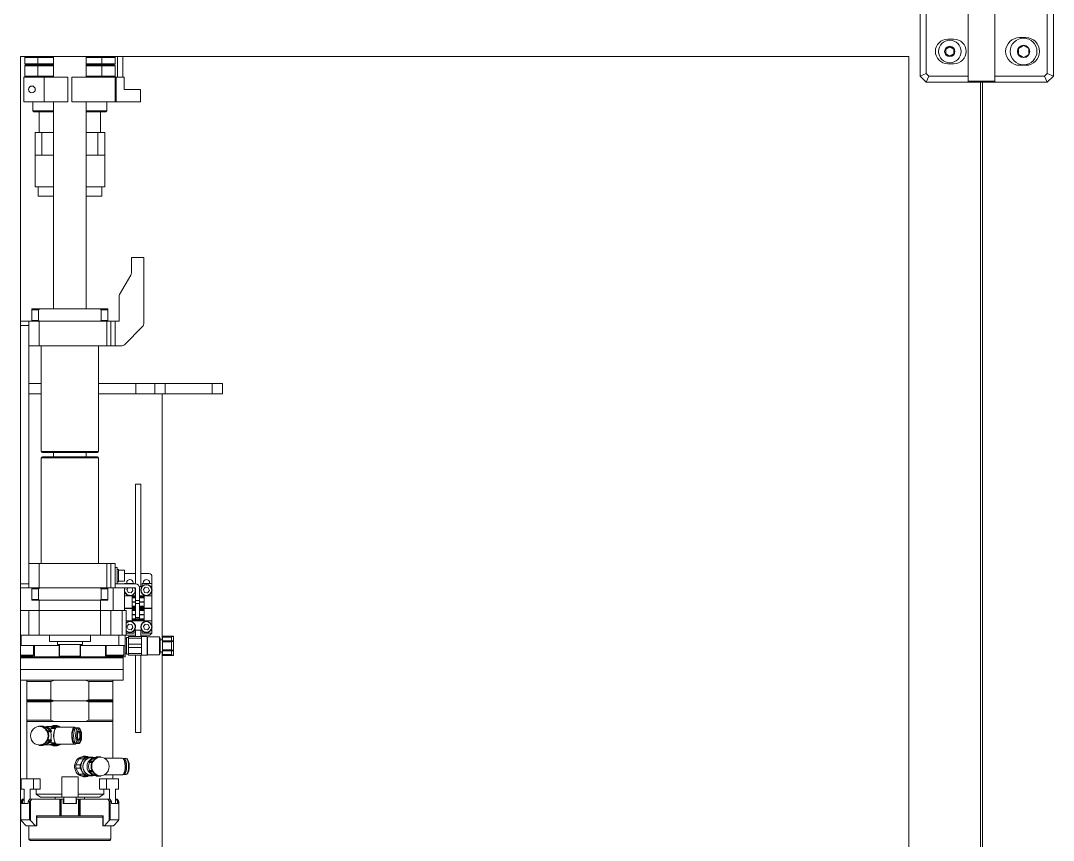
# Model space of a CAD drawing. Header units: millimetres. Extents: x 169 to 14583, y -399 to 10804.
# Drawn here: x 8132 to 8636, y 2178 to 2578 of the extents above; entities that cross this region are included whole.
import ezdxf

# ---------------------------------------------------------------- set-up
doc = ezdxf.new("R2010")
doc.units = ezdxf.units.MM
doc.header["$LTSCALE"] = 35

msp = doc.modelspace()

# ---------------------------------------------------------------- linework, layer by layer
at = {"color": 7, "linetype": 'Continuous', "lineweight": 18}
for p, q in [((8570.779, 2550.969), (8570.779, 2604.969)), ((8573.779, 2603.726), (8573.779, 2552.212)), ((8594.279, 2607.469), (8594.279, 2548.469)), ((8607.279, 2548.469), (8607.279, 2607.469)), ((8632.779, 2552.212), (8632.779, 2603.726)), ((8635.779, 2604.969), (8635.779, 2550.969)), ((8587.279, 2568.969), (8584.279, 2568.969)), ((8622.279, 2569.719), (8619.279, 2569.719)), ((8585.279, 2565.278), (8583.279, 2564.124)), ((8583.279, 2564.124), (8583.279, 2561.814)), ((8587.279, 2564.124), (8585.279, 2565.278)), ((8587.279, 2561.814), (8587.279, 2564.124)), ((8621.279, 2565.856), (8618.779, 2564.412)), ((8618.779, 2564.412), (8618.779, 2561.526)), ((8623.779, 2564.412), (8621.279, 2565.856)), ((8623.779, 2561.526), (8623.779, 2564.412)), ((8565.279, 2560.469), (8132.279, 2560.469)), ((8132.279, 2560.469), (8132.279, 1956.779)), ((8134.779, 2560.459), (8134.279, 2559.959)), ((8134.279, 2556.959), (8134.279, 2559.959)), ((8140.626, 2559.959), (8134.279, 2559.959)), ((8140.787, 2560.459), (8134.779, 2560.459)), ((8140.626, 2559.959), (8140.787, 2560.459)), ((8140.626, 2556.959), (8140.626, 2559.959)), ((8148.279, 2559.959), (8140.626, 2559.959)), ((8148.279, 2560.459), (8140.787, 2560.459)), ((8147.269, 2560.469), (8147.279, 2560.459)), ((8148.279, 2560.469), (8148.279, 2550.459)), ((8164.279, 2550.459), (8164.279, 2560.469)), ((8171.771, 2560.459), (8164.279, 2560.459)), ((8171.931, 2559.959), (8164.279, 2559.959)), ((8165.289, 2560.469), (8165.279, 2560.459)), ((8177.779, 2560.459), (8171.771, 2560.459)), ((8171.931, 2559.959), (8171.771, 2560.459)), ((8171.931, 2556.959), (8171.931, 2559.959)), ((8178.279, 2559.959), (8171.931, 2559.959)), ((8178.279, 2559.959), (8177.779, 2560.459)), ((8178.279, 2556.959), (8178.279, 2559.959)), ((8179.529, 2560.469), (8179.529, 2550.459)), ((8182.029, 2550.459), (8182.029, 2560.469)), ((8565.279, 1956.779), (8565.279, 2560.469)), ((8583.279, 2561.814), (8585.279, 2560.66)), ((8585.279, 2560.66), (8587.279, 2561.814)), ((8618.779, 2561.526), (8621.279, 2560.082)), ((8621.279, 2560.082), (8623.779, 2561.526)), ((8140.626, 2556.959), (8134.279, 2556.959)), ((8134.279, 2556.959), (8134.779, 2556.459)), ((8134.279, 2555.959), (8134.779, 2556.459)), ((8134.279, 2550.959), (8134.279, 2555.959)), ((8134.279, 2555.959), (8140.626, 2555.959)), ((8140.787, 2556.459), (8134.779, 2556.459)), ((8137.54, 2556.459), (8134.779, 2556.459)), ((8140.787, 2556.459), (8137.54, 2556.459)), ((8140.626, 2556.959), (8148.279, 2556.959)), ((8140.787, 2556.459), (8140.626, 2556.959)), ((8140.626, 2555.959), (8140.787, 2556.459)), ((8140.626, 2550.959), (8140.626, 2555.959)), ((8140.626, 2555.959), (8148.279, 2555.959)), ((8148.279, 2556.459), (8140.787, 2556.459)), ((8164.279, 2556.959), (8171.931, 2556.959)), ((8171.771, 2556.459), (8164.279, 2556.459)), ((8164.279, 2555.959), (8171.931, 2555.959)), ((8171.931, 2556.959), (8171.771, 2556.459)), ((8171.931, 2555.959), (8171.771, 2556.459)), ((8177.779, 2556.459), (8171.771, 2556.459)), ((8175.017, 2556.459), (8171.771, 2556.459)), ((8178.279, 2556.959), (8171.931, 2556.959)), ((8171.931, 2550.959), (8171.931, 2555.959)), ((8171.931, 2555.959), (8178.279, 2555.959)), ((8177.779, 2556.459), (8175.017, 2556.459)), ((8177.779, 2556.459), (8178.279, 2556.959)), ((8178.279, 2555.959), (8177.779, 2556.459)), ((8178.279, 2550.959), (8178.279, 2555.959)), ((8584.279, 2556.969), (8587.279, 2556.969)), ((8619.279, 2556.219), (8622.279, 2556.219)), ((8133.779, 2538.459), (8133.779, 2550.459)), ((8133.779, 2550.459), (8143.779, 2550.459)), ((8134.279, 2550.959), (8140.626, 2550.959)), ((8134.279, 2550.959), (8134.779, 2550.459)), ((8140.626, 2550.959), (8148.279, 2550.959)), ((8140.787, 2550.459), (8140.626, 2550.959)), ((8143.779, 2550.459), (8143.779, 2538.459)), ((8155.279, 2550.459), (8143.779, 2550.459)), ((8155.279, 2538.459), (8155.279, 2550.459)), ((8157.279, 2538.459), (8157.279, 2550.459)), ((8178.279, 2550.459), (8157.279, 2550.459)), ((8164.279, 2550.959), (8171.931, 2550.959)), ((8171.931, 2550.959), (8171.771, 2550.459)), ((8171.931, 2550.959), (8178.279, 2550.959)), ((8177.779, 2550.459), (8178.279, 2550.959)), ((8178.279, 2538.459), (8178.279, 2550.459)), ((8178.279, 2550.459), (8178.779, 2550.459)), ((8178.779, 2550.459), (8182.779, 2550.459)), ((8178.779, 2550.459), (8178.779, 2538.459)), ((8182.779, 2550.459), (8182.779, 2544.459)), ((8570.779, 2550.969), (8573.779, 2552.212)), ((8573.779, 2547.969), (8570.779, 2550.969)), ((8573.779, 2552.212), (8575.021, 2550.969)), ((8573.779, 2547.969), (8575.021, 2550.969)), ((8594.779, 2547.969), (8573.779, 2547.969)), ((8575.021, 2550.969), (8594.279, 2550.969)), ((8594.279, 2548.469), (8594.779, 2547.969)), ((8594.279, 2548.469), (8607.279, 2548.469)), ((8606.779, 2547.969), (8594.779, 2547.969)), ((8600.279, 2061.779), (8600.279, 2547.969)), ((8601.279, 2061.779), (8601.279, 2547.969)), ((8606.779, 2547.969), (8607.279, 2548.469)), ((8632.779, 2547.969), (8606.779, 2547.969)), ((8607.279, 2550.969), (8631.536, 2550.969)), ((8631.536, 2550.969), (8632.779, 2552.212)), ((8632.779, 2547.969), (8631.536, 2550.969)), ((8635.779, 2550.969), (8632.779, 2552.212)), ((8635.779, 2550.969), (8632.779, 2547.969)), ((8182.779, 2544.459), (8190.779, 2544.459)), ((8190.779, 2544.459), (8190.779, 2538.459)), ((8143.779, 2538.459), (8133.779, 2538.459)), ((8138.279, 2538.459), (8138.279, 2533.959)), ((8155.279, 2538.459), (8143.779, 2538.459)), ((8148.279, 2538.459), (8148.279, 2437.459)), ((8178.279, 2538.459), (8157.279, 2538.459)), ((8164.279, 2437.459), (8164.279, 2538.459)), ((8174.279, 2533.959), (8174.279, 2538.459)), ((8178.779, 2538.459), (8178.279, 2538.459)), ((8178.779, 2538.459), (8190.779, 2538.459)), ((8138.279, 2533.959), (8138.779, 2533.459)), ((8143.551, 2533.959), (8138.279, 2533.959)), ((8143.904, 2533.459), (8138.779, 2533.459)), ((8141.279, 2533.459), (8141.279, 2523.459)), ((8148.279, 2533.959), (8143.551, 2533.959)), ((8148.279, 2533.459), (8143.904, 2533.459)), ((8174.279, 2533.959), (8164.279, 2533.959)), ((8173.779, 2533.459), (8164.279, 2533.459)), ((8171.279, 2523.459), (8171.279, 2533.459)), ((8173.779, 2533.459), (8174.279, 2533.959)), ((8139.279, 2523.459), (8139.279, 2512.459)), ((8139.279, 2523.459), (8142.595, 2523.459)), ((8142.595, 2512.459), (8142.595, 2523.459)), ((8142.595, 2523.459), (8148.279, 2523.459)), ((8164.279, 2523.459), (8169.963, 2523.459)), ((8169.963, 2523.459), (8169.963, 2512.459)), ((8169.963, 2523.459), (8173.279, 2523.459)), ((8173.279, 2512.459), (8173.279, 2523.459)), ((8139.279, 2512.459), (8139.279, 2496.959)), ((8139.279, 2512.459), (8142.595, 2512.459)), ((8142.595, 2512.459), (8148.279, 2512.459)), ((8164.279, 2512.459), (8169.963, 2512.459)), ((8169.963, 2512.459), (8173.279, 2512.459)), ((8173.279, 2496.959), (8173.279, 2512.459)), ((8148.279, 2496.959), (8139.279, 2496.959)), ((8140.779, 2496.959), (8140.779, 2492.459)), ((8148.279, 2492.459), (8140.779, 2492.459)), ((8173.279, 2496.959), (8164.279, 2496.959)), ((8171.779, 2492.459), (8164.279, 2492.459)), ((8171.779, 2492.459), (8171.779, 2496.959)), ((8186.279, 2462.459), (8186.279, 2454.995)), ((8186.279, 2462.459), (8192.279, 2462.459)), ((8192.279, 2462.459), (8192.279, 2430.287)), ((8186.011, 2453.995), (8180.547, 2444.531)), ((8180.279, 2443.531), (8180.279, 2431.459)), ((8137.779, 2437.099), (8137.779, 2437.459)), ((8137.779, 2437.459), (8141.561, 2437.459)), ((8140.99, 2437.099), (8137.779, 2437.099)), ((8137.779, 2431.819), (8137.779, 2437.099)), ((8141.561, 2437.459), (8140.99, 2437.099)), ((8140.99, 2437.099), (8140.99, 2431.819)), ((8141.561, 2437.459), (8170.996, 2437.459)), ((8171.568, 2437.099), (8170.996, 2437.459)), ((8170.996, 2437.459), (8174.779, 2437.459)), ((8171.568, 2431.819), (8171.568, 2437.099)), ((8174.779, 2437.099), (8171.568, 2437.099)), ((8174.779, 2437.459), (8174.779, 2437.099)), ((8174.779, 2437.099), (8174.779, 2431.819)), ((8132.279, 2431.459), (8136.279, 2431.459)), ((8136.279, 2429.459), (8132.279, 2429.459)), ((8136.279, 2419.459), (8136.279, 2431.459)), ((8136.279, 2431.459), (8141.279, 2431.459)), ((8136.279, 2429.459), (8136.279, 2303.459)), ((8137.779, 2431.819), (8140.99, 2431.819)), ((8137.779, 2431.459), (8137.779, 2431.819)), ((8140.99, 2431.819), (8141.561, 2431.459)), ((8141.279, 2431.459), (8141.279, 2419.459)), ((8174.279, 2431.459), (8141.279, 2431.459)), ((8170.996, 2431.459), (8171.568, 2431.819)), ((8171.568, 2431.819), (8174.779, 2431.819)), ((8174.279, 2419.459), (8174.279, 2431.459)), ((8174.279, 2431.459), (8176.279, 2431.459)), ((8174.779, 2431.819), (8174.779, 2431.459)), ((8176.279, 2431.459), (8178.279, 2431.459)), ((8176.279, 2431.459), (8176.279, 2419.459)), ((8178.279, 2431.459), (8178.279, 2419.459)), ((8178.279, 2431.459), (8180.279, 2431.459)), ((8182.864, 2420.045), (8191.693, 2428.873)), ((8141.279, 2419.459), (8136.279, 2419.459)), ((8174.279, 2419.459), (8141.279, 2419.459)), ((8142.279, 2419.459), (8142.279, 2368.059)), ((8170.279, 2368.059), (8170.279, 2419.459)), ((8176.279, 2419.459), (8174.279, 2419.459)), ((8178.279, 2419.459), (8176.279, 2419.459)), ((8178.279, 2419.459), (8181.45, 2419.459)), ((8142.279, 2401.159), (8136.279, 2401.159)), ((8188.373, 2401.159), (8170.279, 2401.159)), ((8188.373, 2396.159), (8188.373, 2401.159)), ((8188.373, 2401.159), (8197.703, 2401.159)), ((8197.703, 2401.159), (8197.703, 2396.159)), ((8197.703, 2401.159), (8202.703, 2401.159)), ((8202.703, 2401.159), (8202.703, 2396.159)), ((8225.646, 2401.159), (8202.703, 2401.159)), ((8225.646, 2396.159), (8225.646, 2401.159)), ((8225.646, 2401.159), (8230.646, 2401.159)), ((8230.646, 2396.159), (8230.646, 2401.159)), ((8136.279, 2396.159), (8142.279, 2396.159)), ((8170.279, 2396.159), (8201.279, 2396.159)), ((8202.703, 2396.159), (8201.279, 2396.159)), ((8201.279, 2396.159), (8201.279, 2276.209)), ((8225.646, 2396.159), (8202.703, 2396.159)), ((8230.646, 2396.159), (8225.646, 2396.159)), ((8142.279, 2368.059), (8156.279, 2368.059)), ((8156.279, 2367.459), (8142.879, 2367.459)), ((8148.279, 2367.459), (8148.279, 2365.459)), ((8156.279, 2368.059), (8170.279, 2368.059)), ((8169.679, 2367.459), (8156.279, 2367.459)), ((8164.279, 2365.459), (8164.279, 2367.459)), ((8142.279, 2364.859), (8142.279, 2313.459)), ((8170.279, 2364.859), (8142.279, 2364.859)), ((8142.879, 2365.459), (8169.679, 2365.459)), ((8170.279, 2313.459), (8170.279, 2364.859)), ((8188.329, 2352.109), (8188.329, 2303.458)), ((8188.329, 2352.109), (8190.829, 2352.109)), ((8190.829, 2302.109), (8190.829, 2352.109)), ((8136.279, 2301.459), (8136.279, 2313.459)), ((8136.279, 2313.459), (8141.279, 2313.459)), ((8141.279, 2313.459), (8141.279, 2301.459)), ((8174.279, 2313.459), (8141.279, 2313.459)), ((8174.279, 2301.459), (8174.279, 2313.459)), ((8174.279, 2313.459), (8176.279, 2313.459)), ((8178.279, 2313.459), (8176.279, 2313.459)), ((8176.279, 2313.459), (8176.279, 2301.459)), ((8178.279, 2301.459), (8178.279, 2313.459)), ((8179.279, 2311.459), (8178.279, 2311.459)), ((8179.279, 2303.459), (8179.279, 2311.459)), ((8179.979, 2310.409), (8179.279, 2310.409)), ((8179.979, 2304.509), (8179.979, 2310.409)), ((8182.829, 2310.209), (8179.979, 2310.209)), ((8182.829, 2307.459), (8182.829, 2310.209)), ((8182.829, 2304.709), (8182.829, 2307.459)), ((8182.979, 2310.059), (8182.979, 2307.459)), ((8182.979, 2308.459), (8188.329, 2308.459)), ((8182.979, 2307.459), (8182.979, 2304.859)), ((8190.829, 2308.459), (8194.779, 2308.459)), ((8196.279, 2303.609), (8196.279, 2306.959)), ((8132.279, 2303.459), (8136.279, 2303.459)), ((8136.279, 2301.459), (8132.279, 2301.459)), ((8141.279, 2301.459), (8136.279, 2301.459)), ((8137.779, 2301.099), (8137.779, 2301.459)), ((8140.99, 2301.099), (8137.779, 2301.099)), ((8137.779, 2295.819), (8137.779, 2301.099)), ((8141.561, 2301.459), (8140.99, 2301.099)), ((8140.99, 2301.099), (8140.99, 2295.819)), ((8174.279, 2301.459), (8141.279, 2301.459)), ((8171.568, 2301.099), (8170.996, 2301.459)), ((8171.568, 2295.819), (8171.568, 2301.099)), ((8174.779, 2301.099), (8171.568, 2301.099)), ((8176.279, 2301.459), (8174.279, 2301.459)), ((8174.779, 2301.459), (8174.779, 2301.099)), ((8174.779, 2301.099), (8174.779, 2295.819)), ((8178.279, 2301.459), (8176.279, 2301.459)), ((8177.379, 2301.459), (8177.379, 2290.459)), ((8178.279, 2303.459), (8179.279, 2303.459)), ((8178.279, 2301.459), (8188.279, 2301.459)), ((8179.279, 2304.509), (8179.979, 2304.509)), ((8179.279, 2303.459), (8188.279, 2303.459)), ((8179.979, 2304.709), (8182.829, 2304.709)), ((8182.879, 2303.609), (8187.579, 2303.609)), ((8182.879, 2303.609), (8182.879, 2303.459)), ((8182.879, 2301.459), (8182.879, 2300.981)), ((8183.979, 2303.609), (8183.979, 2303.959)), ((8184.121, 2300.702), (8184.744, 2301.459)), ((8187.037, 2300.216), (8186.571, 2301.459)), ((8187.179, 2303.959), (8187.179, 2303.609)), ((8187.579, 2303.609), (8187.579, 2303.459)), ((8188.14, 2301.459), (8188.279, 2300.981)), ((8188.279, 2295.287), (8188.279, 2301.459)), ((8190.17, 2302.109), (8191.379, 2302.109)), ((8190.279, 2295.287), (8190.279, 2301.459)), ((8191.579, 2302.346), (8191.579, 2303.609)), ((8191.579, 2303.609), (8196.279, 2303.609)), ((8191.979, 2303.609), (8191.979, 2303.959)), ((8192.121, 2300.702), (8193.06, 2301.843)), ((8194.518, 2301.6), (8193.06, 2301.843)), ((8195.037, 2300.216), (8194.518, 2301.6)), ((8195.179, 2303.959), (8195.179, 2303.609)), ((8196.279, 2303.609), (8196.279, 2300.981)), ((8182.879, 2299.937), (8182.879, 2297.609)), ((8182.879, 2297.609), (8182.879, 2291.609)), ((8182.879, 2297.609), (8186.579, 2297.609)), ((8184.639, 2299.318), (8184.121, 2300.702)), ((8184.639, 2299.318), (8186.097, 2299.075)), ((8187.037, 2300.216), (8186.097, 2299.075)), ((8186.579, 2297.609), (8186.579, 2291.609)), ((8188.279, 2297.609), (8186.579, 2297.609)), ((8186.579, 2297.109), (8188.279, 2297.109)), ((8188.279, 2296.609), (8186.579, 2296.609)), ((8192.579, 2297.609), (8190.279, 2297.609)), ((8190.279, 2297.109), (8192.579, 2297.109)), ((8192.579, 2296.609), (8190.279, 2296.609)), ((8192.639, 2299.318), (8192.121, 2300.702)), ((8192.579, 2297.609), (8192.579, 2291.609)), ((8192.579, 2297.609), (8196.279, 2297.609)), ((8192.639, 2299.318), (8194.097, 2299.075)), ((8195.037, 2300.216), (8194.097, 2299.075)), ((8196.279, 2299.937), (8196.279, 2297.609)), ((8196.279, 2297.609), (8196.279, 2291.609)), ((8137.779, 2295.819), (8140.99, 2295.819)), ((8137.779, 2295.459), (8137.779, 2295.819)), ((8141.561, 2295.459), (8137.779, 2295.459)), ((8140.99, 2295.819), (8141.561, 2295.459)), ((8141.279, 2295.459), (8141.279, 2290.459)), ((8170.996, 2295.459), (8141.561, 2295.459)), ((8170.996, 2295.459), (8171.568, 2295.819)), ((8174.779, 2295.459), (8170.996, 2295.459)), ((8171.279, 2290.459), (8171.279, 2295.459)), ((8171.568, 2295.819), (8174.779, 2295.819)), ((8174.779, 2295.819), (8174.779, 2295.459)), ((8182.879, 2291.609), (8186.579, 2291.609)), ((8186.579, 2291.459), (8182.879, 2291.459)), ((8182.879, 2290.459), (8182.879, 2291.459)), ((8188.279, 2294.659), (8186.579, 2294.659)), ((8188.279, 2294.559), (8186.579, 2294.559)), ((8186.579, 2292.609), (8188.279, 2292.609)), ((8188.279, 2292.109), (8186.579, 2292.109)), ((8186.579, 2291.609), (8188.279, 2291.609)), ((8186.579, 2285.459), (8186.579, 2291.459)), ((8188.279, 2291.459), (8186.579, 2291.459)), ((8186.579, 2290.959), (8188.279, 2290.959)), ((8188.279, 2295.287), (8190.279, 2295.287)), ((8188.279, 2293.873), (8188.279, 2295.287)), ((8190.279, 2293.873), (8188.279, 2293.873)), ((8188.279, 2287.045), (8188.279, 2293.873)), ((8190.279, 2295.287), (8190.279, 2293.873)), ((8192.579, 2294.659), (8190.279, 2294.659)), ((8192.579, 2294.559), (8190.279, 2294.559)), ((8190.279, 2293.873), (8190.279, 2287.045)), ((8190.279, 2292.609), (8192.579, 2292.609)), ((8192.579, 2292.109), (8190.279, 2292.109)), ((8190.279, 2291.609), (8192.579, 2291.609)), ((8192.579, 2291.459), (8190.279, 2291.459)), ((8190.279, 2290.959), (8192.579, 2290.959)), ((8192.579, 2291.609), (8196.279, 2291.609)), ((8192.579, 2285.459), (8192.579, 2291.459)), ((8196.279, 2291.459), (8192.579, 2291.459)), ((8196.279, 2291.459), (8196.279, 2291.609)), ((8196.279, 2285.459), (8196.279, 2291.459)), ((8132.279, 2290.459), (8136.279, 2290.459)), ((8136.279, 2278.459), (8136.279, 2290.459)), ((8136.279, 2290.459), (8141.279, 2290.459)), ((8171.279, 2290.459), (8141.279, 2290.459)), ((8141.279, 2278.459), (8141.279, 2290.459)), ((8171.279, 2290.459), (8171.279, 2278.459)), ((8171.279, 2290.459), (8176.279, 2290.459)), ((8176.279, 2290.459), (8176.279, 2278.459)), ((8176.279, 2290.459), (8181.779, 2290.459)), ((8181.779, 2278.459), (8181.779, 2290.459)), ((8181.779, 2290.459), (8183.779, 2290.459)), ((8183.779, 2290.459), (8183.779, 2278.459)), ((8188.279, 2290.459), (8186.579, 2290.459)), ((8186.579, 2288.509), (8188.279, 2288.509)), ((8186.579, 2288.409), (8188.279, 2288.409)), ((8186.579, 2286.459), (8188.279, 2286.459)), ((8192.579, 2285.959), (8186.579, 2285.959)), ((8188.279, 2287.045), (8190.279, 2287.045)), ((8188.279, 2286.459), (8188.279, 2287.045)), ((8190.279, 2286.459), (8188.279, 2286.459)), ((8192.579, 2290.459), (8190.279, 2290.459)), ((8190.279, 2288.509), (8192.579, 2288.509)), ((8190.279, 2288.409), (8192.579, 2288.409)), ((8190.279, 2287.045), (8190.279, 2286.459)), ((8190.279, 2286.459), (8192.579, 2286.459)), ((8186.579, 2285.459), (8183.779, 2285.459)), ((8184.121, 2282.702), (8185.06, 2283.843)), ((8184.639, 2281.318), (8184.121, 2282.702)), ((8184.639, 2281.318), (8186.097, 2281.075)), ((8186.518, 2283.6), (8185.06, 2283.843)), ((8187.037, 2282.216), (8186.097, 2281.075)), ((8187.037, 2282.216), (8186.518, 2283.6)), ((8186.579, 2285.459), (8192.579, 2285.459)), ((8191.274, 2280.959), (8187.884, 2280.959)), ((8188.329, 2280.959), (8188.329, 2277.759)), ((8190.829, 2277.759), (8190.829, 2280.959)), ((8192.121, 2282.702), (8193.06, 2283.843)), ((8192.639, 2281.318), (8192.121, 2282.702)), ((8196.279, 2285.459), (8192.579, 2285.459)), ((8192.639, 2281.318), (8194.097, 2281.075)), ((8194.518, 2283.6), (8193.06, 2283.843)), ((8195.037, 2282.216), (8194.097, 2281.075)), ((8195.037, 2282.216), (8194.518, 2283.6)), ((8196.279, 2282.981), (8196.279, 2285.459)), ((8196.279, 2279.459), (8196.279, 2281.937)), ((8132.279, 2278.459), (8136.279, 2278.459)), ((8132.467, 2273.459), (8132.467, 2278.459)), ((8141.279, 2278.459), (8136.279, 2278.459)), ((8171.279, 2278.459), (8141.279, 2278.459)), ((8146.279, 2278.459), (8146.279, 2275.459)), ((8166.279, 2275.459), (8166.279, 2278.459)), ((8176.279, 2278.459), (8171.279, 2278.459)), ((8176.279, 2278.459), (8181.779, 2278.459)), ((8180.09, 2273.459), (8180.09, 2278.459)), ((8183.779, 2278.459), (8181.779, 2278.459)), ((8183.279, 2273.459), (8183.279, 2278.459)), ((8183.829, 2276.759), (8183.279, 2276.759)), ((8187.579, 2279.459), (8183.779, 2279.459)), ((8183.779, 2278.459), (8188.329, 2278.459)), ((8184.829, 2277.249), (8183.829, 2277.249)), ((8183.829, 2273.259), (8183.829, 2277.249)), ((8184.829, 2277.759), (8191.129, 2277.759)), ((8184.829, 2277.759), (8184.829, 2276.955)), ((8184.829, 2276.955), (8191.129, 2276.955)), ((8184.829, 2276.955), (8184.829, 2274.062)), ((8187.579, 2280.571), (8187.579, 2279.459)), ((8190.829, 2278.459), (8194.779, 2278.459)), ((8193.929, 2277.759), (8191.129, 2277.759)), ((8191.129, 2277.759), (8191.129, 2276.955)), ((8191.129, 2275.509), (8191.129, 2276.955)), ((8191.579, 2279.459), (8191.579, 2280.571)), ((8196.279, 2279.459), (8191.579, 2279.459)), ((8194.129, 2277.559), (8193.929, 2277.759)), ((8193.929, 2277.759), (8193.929, 2268.759)), ((8199.982, 2277.659), (8194.129, 2277.659)), ((8194.129, 2277.659), (8194.129, 2268.859)), ((8200.329, 2277.059), (8199.982, 2277.659)), ((8199.982, 2268.859), (8199.982, 2277.659)), ((8200.329, 2277.059), (8200.329, 2269.459)), ((8201.429, 2276.209), (8200.329, 2276.209)), ((8206.829, 2277.959), (8201.429, 2277.959)), ((8201.429, 2277.754), (8201.429, 2277.959)), ((8205.829, 2277.754), (8201.429, 2277.754)), ((8201.429, 2277.504), (8201.429, 2277.754)), ((8205.829, 2277.504), (8201.429, 2277.504)), ((8201.429, 2275.68), (8201.429, 2277.504)), ((8205.829, 2275.68), (8205.829, 2277.754)), ((8206.829, 2277.754), (8205.829, 2277.754)), ((8206.829, 2277.754), (8206.829, 2277.959)), ((8206.829, 2277.754), (8206.829, 2275.68)), ((8132.279, 2273.459), (8132.467, 2273.459)), ((8132.467, 2273.459), (8151.058, 2273.459)), ((8138.529, 2268.709), (8138.529, 2273.459)), ((8138.989, 2273.459), (8138.989, 2267.959)), ((8166.279, 2275.459), (8146.279, 2275.459)), ((8150.179, 2275.459), (8150.179, 2273.959)), ((8150.179, 2273.959), (8162.379, 2273.959)), ((8151.058, 2273.459), (8151.058, 2267.959)), ((8151.279, 2273.959), (8151.279, 2268.259)), ((8161.279, 2268.259), (8161.279, 2273.959)), ((8161.499, 2267.959), (8161.499, 2273.459)), ((8161.499, 2273.459), (8180.09, 2273.459)), ((8162.379, 2273.959), (8162.379, 2275.459)), ((8173.569, 2267.959), (8173.569, 2273.459)), ((8174.029, 2273.459), (8174.029, 2268.709)), ((8180.09, 2273.459), (8183.279, 2273.459)), ((8182.529, 2268.709), (8182.529, 2273.459)), ((8183.279, 2273.459), (8183.279, 2267.959)), ((8183.829, 2269.269), (8183.829, 2273.259)), ((8184.829, 2274.062), (8191.129, 2274.062)), ((8184.829, 2274.062), (8184.829, 2272.455)), ((8184.829, 2272.455), (8191.129, 2272.455)), ((8184.829, 2272.455), (8184.829, 2269.562)), ((8191.129, 2274.062), (8191.129, 2275.509)), ((8191.129, 2274.062), (8191.129, 2272.455)), ((8191.129, 2271.009), (8191.129, 2272.455)), ((8191.129, 2269.562), (8191.129, 2271.009)), ((8206.829, 2275.709), (8201.429, 2275.709)), ((8201.429, 2275.334), (8201.429, 2275.709)), ((8205.829, 2275.334), (8201.429, 2275.334)), ((8201.429, 2275.208), (8201.429, 2275.334)), ((8201.429, 2271.309), (8201.429, 2275.208)), ((8205.829, 2275.208), (8201.429, 2275.208)), ((8205.829, 2271.309), (8201.429, 2271.309)), ((8201.429, 2271.184), (8201.429, 2271.309)), ((8205.829, 2271.184), (8201.429, 2271.184)), ((8201.429, 2270.809), (8201.429, 2271.184)), ((8201.429, 2269.014), (8201.429, 2270.838)), ((8201.429, 2270.809), (8206.829, 2270.809)), ((8206.829, 2275.334), (8205.829, 2275.334)), ((8205.829, 2271.184), (8205.829, 2275.334)), ((8206.829, 2271.184), (8205.829, 2271.184)), ((8205.829, 2268.763), (8205.829, 2270.838)), ((8206.829, 2275.334), (8206.829, 2275.709)), ((8206.829, 2275.334), (8206.829, 2271.184)), ((8206.829, 2270.809), (8206.829, 2271.184)), ((8206.829, 2270.838), (8206.829, 2268.763)), ((8132.279, 2268.709), (8138.529, 2268.709)), ((8138.279, 2268.459), (8132.279, 2268.459)), ((8134.894, 2267.959), (8132.279, 2267.959)), ((8156.279, 2267.359), (8132.279, 2267.359)), ((8134.894, 2267.959), (8134.894, 2268.459)), ((8138.989, 2267.959), (8134.894, 2267.959)), ((8151.058, 2267.959), (8138.989, 2267.959)), ((8139.279, 2267.959), (8139.279, 2267.359)), ((8151.058, 2267.959), (8151.579, 2267.959)), ((8151.279, 2268.259), (8161.279, 2268.259)), ((8160.979, 2267.959), (8151.579, 2267.959)), ((8182.279, 2267.359), (8156.279, 2267.359)), ((8160.979, 2267.959), (8161.499, 2267.959)), ((8173.569, 2267.959), (8161.499, 2267.959)), ((8173.279, 2267.359), (8173.279, 2267.959)), ((8177.663, 2267.959), (8173.569, 2267.959)), ((8174.029, 2268.709), (8182.529, 2268.709)), ((8182.279, 2268.459), (8174.279, 2268.459)), ((8177.663, 2268.459), (8177.663, 2267.959)), ((8183.279, 2267.959), (8177.663, 2267.959)), ((8182.279, 2261.659), (8182.279, 2267.359)), ((8183.279, 2269.759), (8183.829, 2269.759)), ((8183.829, 2269.269), (8184.829, 2269.269)), ((8184.829, 2269.562), (8191.129, 2269.562)), ((8184.829, 2269.562), (8184.829, 2268.759)), ((8184.829, 2268.759), (8191.129, 2268.759)), ((8188.329, 2268.759), (8188.329, 2230.959)), ((8190.829, 2230.959), (8190.829, 2268.759)), ((8191.129, 2269.562), (8191.129, 2268.759)), ((8191.129, 2268.759), (8193.929, 2268.759)), ((8193.929, 2268.759), (8194.129, 2268.959)), ((8194.129, 2268.859), (8199.982, 2268.859)), ((8199.982, 2268.859), (8200.329, 2269.459)), ((8200.329, 2270.309), (8201.429, 2270.309)), ((8201.279, 2270.309), (8201.279, 2144.72)), ((8205.829, 2269.014), (8201.429, 2269.014)), ((8201.429, 2268.763), (8201.429, 2269.014)), ((8205.829, 2268.763), (8201.429, 2268.763)), ((8201.429, 2268.559), (8201.429, 2268.763)), ((8201.429, 2268.559), (8206.829, 2268.559)), ((8206.829, 2268.763), (8205.829, 2268.763)), ((8206.829, 2268.559), (8206.829, 2268.763)), ((8132.279, 2261.659), (8182.279, 2261.659)), ((8132.279, 2261.659), (8156.279, 2261.659)), ((8156.279, 2261.659), (8182.279, 2261.659)), ((8182.279, 2256.459), (8182.279, 2261.659)), ((8132.279, 2256.459), (8135.279, 2256.459)), ((8135.279, 2255.959), (8135.279, 2256.459)), ((8135.279, 2256.459), (8148.795, 2256.459)), ((8147.073, 2255.959), (8135.279, 2255.959)), ((8135.279, 2255.959), (8135.279, 2246.959)), ((8148.795, 2256.459), (8147.073, 2255.959)), ((8147.073, 2255.959), (8147.073, 2246.959)), ((8148.795, 2256.459), (8163.762, 2256.459)), ((8165.485, 2255.959), (8163.762, 2256.459)), ((8163.762, 2256.459), (8177.279, 2256.459)), ((8165.485, 2255.959), (8165.485, 2246.959)), ((8177.279, 2255.959), (8165.485, 2255.959)), ((8177.279, 2256.459), (8182.279, 2256.459)), ((8177.279, 2256.459), (8177.279, 2255.959)), ((8177.279, 2255.959), (8177.279, 2246.959)), ((8135.279, 2246.959), (8147.073, 2246.959)), ((8135.279, 2246.459), (8135.279, 2246.959)), ((8135.279, 2246.459), (8148.795, 2246.459)), ((8135.279, 2245.959), (8135.279, 2246.459)), ((8147.073, 2245.959), (8135.279, 2245.959)), ((8135.279, 2236.959), (8135.279, 2245.959)), ((8147.073, 2246.959), (8148.795, 2246.459)), ((8148.795, 2246.459), (8147.073, 2245.959)), ((8147.073, 2236.959), (8147.073, 2245.959)), ((8163.762, 2246.459), (8148.795, 2246.459)), ((8163.762, 2246.459), (8165.485, 2246.959)), ((8165.485, 2245.959), (8163.762, 2246.459)), ((8163.762, 2246.459), (8177.279, 2246.459)), ((8165.485, 2246.959), (8177.279, 2246.959)), ((8165.485, 2236.959), (8165.485, 2245.959)), ((8177.279, 2245.959), (8165.485, 2245.959)), ((8177.279, 2246.959), (8177.279, 2246.459)), ((8177.279, 2246.459), (8177.279, 2245.959)), ((8177.279, 2236.959), (8177.279, 2245.959)), ((8135.279, 2236.959), (8147.073, 2236.959)), ((8135.279, 2236.459), (8135.279, 2236.959)), ((8135.279, 2236.459), (8135.279, 2208.459)), ((8148.795, 2236.459), (8135.279, 2236.459)), ((8147.073, 2236.959), (8148.795, 2236.459)), ((8163.762, 2236.459), (8148.795, 2236.459)), ((8163.762, 2236.459), (8165.485, 2236.959)), ((8177.279, 2236.459), (8163.762, 2236.459)), ((8165.485, 2236.959), (8177.279, 2236.959)), ((8177.232, 2236.459), (8177.232, 2218.559)), ((8177.279, 2236.959), (8177.279, 2236.459)), ((8137.837, 2231.909), (8137.722, 2231.909)), ((8143.231, 2234.159), (8141.384, 2234.159)), ((8141.572, 2233.954), (8141.914, 2233.954)), ((8141.914, 2233.954), (8143.418, 2233.954)), ((8143.128, 2233.704), (8143.418, 2233.704)), ((8143.418, 2233.954), (8143.418, 2233.704)), ((8145.727, 2233.859), (8143.725, 2233.859)), ((8146.893, 2231.909), (8145.046, 2231.909)), ((8145.136, 2231.534), (8145.478, 2231.534)), ((8145.184, 2233.959), (8145.796, 2233.959)), ((8145.478, 2231.534), (8146.983, 2231.534)), ((8145.537, 2231.408), (8146.779, 2231.408)), ((8146.753, 2233.959), (8145.796, 2233.959)), ((8146.753, 2233.959), (8148.323, 2233.959)), ((8146.983, 2231.534), (8146.779, 2231.408)), ((8146.835, 2231.084), (8147.327, 2231.619)), ((8149.143, 2232.959), (8147.186, 2232.959)), ((8148.323, 2233.959), (8150.478, 2233.959)), ((8148.989, 2232.642), (8148.793, 2232.176)), ((8158.575, 2233.559), (8149.873, 2233.559)), ((8158.799, 2232.854), (8158.575, 2232.854)), ((8160.36, 2233.309), (8159.42, 2233.309)), ((8190.829, 2230.959), (8188.329, 2230.959)), ((8137.722, 2227.009), (8137.837, 2227.009)), ((8145.046, 2227.009), (8146.893, 2227.009)), ((8145.136, 2227.384), (8145.478, 2227.384)), ((8145.478, 2227.384), (8146.983, 2227.384)), ((8145.537, 2227.509), (8146.779, 2227.509)), ((8146.779, 2227.509), (8146.983, 2227.384)), ((8147.327, 2227.298), (8146.835, 2227.834)), ((8147.192, 2225.959), (8149.143, 2225.959)), ((8148.793, 2226.742), (8148.989, 2226.276)), ((8158.575, 2226.064), (8158.799, 2226.064)), ((8159.42, 2225.609), (8160.36, 2225.609)), ((8141.384, 2224.759), (8143.231, 2224.759)), ((8141.572, 2224.963), (8141.914, 2224.963)), ((8141.914, 2224.963), (8143.418, 2224.963)), ((8143.128, 2225.214), (8143.418, 2225.214)), ((8143.418, 2225.214), (8143.418, 2224.963)), ((8143.725, 2225.059), (8145.727, 2225.059)), ((8145.796, 2224.959), (8145.184, 2224.959)), ((8145.796, 2224.959), (8146.753, 2224.959)), ((8148.323, 2224.959), (8146.753, 2224.959)), ((8150.478, 2224.959), (8148.323, 2224.959)), ((8149.873, 2225.359), (8158.575, 2225.359)), ((8160.772, 2218.155), (8159.202, 2215.262)), ((8160.772, 2218.155), (8162.927, 2218.155)), ((8161.357, 2215.262), (8162.142, 2216.709)), ((8162.08, 2218.959), (8164.234, 2218.959)), ((8162.142, 2216.709), (8162.927, 2218.155)), ((8164.234, 2218.959), (8165.804, 2218.959)), ((8167.079, 2216.534), (8165.574, 2216.534)), ((8165.778, 2216.408), (8165.574, 2216.534)), ((8167.512, 2216.909), (8165.665, 2216.909)), ((8167.02, 2216.408), (8165.778, 2216.408)), ((8166.762, 2218.959), (8165.804, 2218.959)), ((8166.762, 2218.959), (8167.374, 2218.959)), ((8168.832, 2218.859), (8166.83, 2218.859)), ((8167.421, 2216.534), (8167.079, 2216.534)), ((8170.644, 2218.954), (8169.139, 2218.954)), ((8169.139, 2218.704), (8169.139, 2218.954)), ((8169.429, 2218.704), (8169.139, 2218.704)), ((8171.174, 2219.159), (8169.327, 2219.159)), ((8170.986, 2218.954), (8170.644, 2218.954)), ((8172.958, 2218.539), (8173.097, 2218.559)), ((8181.798, 2218.559), (8173.097, 2218.559)), ((8174.836, 2216.909), (8174.721, 2216.909)), ((8182.643, 2217.854), (8182.584, 2217.854)), ((8183.583, 2218.309), (8182.643, 2218.309)), ((8159.202, 2215.262), (8161.357, 2215.262)), ((8159.202, 2213.655), (8161.357, 2213.655)), ((8159.202, 2213.655), (8160.772, 2210.762)), ((8160.772, 2210.762), (8162.927, 2210.762)), ((8162.142, 2212.209), (8161.357, 2213.655)), ((8162.927, 2210.762), (8162.142, 2212.209)), ((8165.574, 2212.384), (8165.778, 2212.509)), ((8167.079, 2212.384), (8165.574, 2212.384)), ((8165.665, 2212.009), (8167.512, 2212.009)), ((8167.02, 2212.509), (8165.778, 2212.509)), ((8167.421, 2212.384), (8167.079, 2212.384)), ((8174.721, 2212.009), (8174.836, 2212.009)), ((8182.584, 2211.064), (8182.643, 2211.064)), ((8182.643, 2210.609), (8183.583, 2210.609)), ((8132.494, 2203.459), (8132.494, 2208.459)), ((8132.494, 2208.459), (8138.494, 2208.459)), ((8138.494, 2208.459), (8138.494, 2203.459)), ((8138.494, 2208.459), (8141.85, 2208.459)), ((8141.85, 2203.459), (8141.85, 2208.459)), ((8152.279, 2209.459), (8152.279, 2200.902)), ((8160.279, 2209.459), (8152.279, 2209.459)), ((8160.279, 2200.902), (8160.279, 2209.459)), ((8162.08, 2209.959), (8164.234, 2209.959)), ((8165.804, 2209.959), (8164.234, 2209.959)), ((8165.804, 2209.959), (8166.762, 2209.959)), ((8167.374, 2209.959), (8166.762, 2209.959)), ((8166.83, 2210.059), (8168.832, 2210.059)), ((8169.429, 2210.214), (8169.139, 2210.214)), ((8169.139, 2209.963), (8169.139, 2210.214)), ((8170.644, 2209.963), (8169.139, 2209.963)), ((8169.327, 2209.759), (8171.174, 2209.759)), ((8170.986, 2209.963), (8170.644, 2209.963)), ((8170.707, 2203.459), (8170.707, 2208.459)), ((8174.063, 2208.459), (8170.707, 2208.459)), ((8173.097, 2210.359), (8181.798, 2210.359)), ((8174.063, 2203.459), (8174.063, 2208.459)), ((8174.063, 2208.459), (8180.063, 2208.459)), ((8177.232, 2210.359), (8177.232, 2208.459)), ((8180.063, 2208.459), (8180.063, 2203.459)), ((8133.994, 2203.459), (8132.494, 2203.459)), ((8133.994, 2196.459), (8133.994, 2203.459)), ((8136.994, 2203.459), (8136.994, 2198.459)), ((8138.494, 2203.459), (8136.994, 2203.459)), ((8138.494, 2203.459), (8141.85, 2203.459)), ((8139.779, 2200.902), (8139.779, 2203.459)), ((8139.779, 2200.902), (8152.279, 2200.902)), ((8141.969, 2199.459), (8139.779, 2200.902)), ((8152.279, 2200.902), (8152.279, 2199.459)), ((8160.279, 2200.902), (8172.779, 2200.902)), ((8160.279, 2199.459), (8160.279, 2200.902)), ((8170.588, 2199.459), (8172.779, 2200.902)), ((8174.063, 2203.459), (8170.707, 2203.459)), ((8172.779, 2200.902), (8172.779, 2203.459)), ((8175.563, 2203.459), (8174.063, 2203.459)), ((8175.563, 2198.459), (8175.563, 2203.459)), ((8180.063, 2203.459), (8178.563, 2203.459)), ((8178.563, 2203.459), (8178.563, 2196.459)), ((8132.573, 2197.754), (8132.439, 2197.459)), ((8132.439, 2197.459), (8132.439, 2188.459)), ((8132.756, 2197.459), (8132.439, 2197.459)), ((8132.573, 2197.754), (8133.196, 2198.459)), ((8132.756, 2197.459), (8133.118, 2197.757)), ((8132.756, 2196.459), (8132.756, 2197.459)), ((8132.756, 2196.459), (8136.021, 2196.459)), ((8133.731, 2198.459), (8133.118, 2197.757)), ((8133.118, 2197.757), (8133.118, 2196.459)), ((8133.196, 2198.459), (8133.731, 2198.459)), ((8133.994, 2198.459), (8133.731, 2198.459)), ((8136.118, 2197.757), (8136.021, 2197.459)), ((8136.572, 2197.459), (8136.021, 2197.459)), ((8136.021, 2197.459), (8136.021, 2196.459)), ((8136.118, 2197.757), (8136.731, 2198.459)), ((8136.572, 2197.459), (8137.073, 2197.754)), ((8136.572, 2188.459), (8136.572, 2197.459)), ((8136.731, 2198.459), (8137.696, 2198.459)), ((8137.696, 2198.459), (8137.073, 2197.754)), ((8137.073, 2197.754), (8137.073, 2188.164)), ((8151.341, 2198.459), (8137.696, 2198.459)), ((8141.969, 2199.459), (8152.279, 2199.459)), ((8149.118, 2199.459), (8149.118, 2198.459)), ((8151.341, 2190.459), (8151.341, 2198.459)), ((8151.341, 2198.459), (8151.45, 2198.459)), ((8151.45, 2198.459), (8151.45, 2190.459)), ((8151.779, 2190.459), (8151.779, 2198.459)), ((8151.779, 2198.459), (8152.079, 2198.459)), ((8152.079, 2198.459), (8152.079, 2190.459)), ((8152.979, 2198.459), (8152.079, 2198.459)), ((8160.279, 2199.459), (8152.279, 2199.459)), ((8152.979, 2196.459), (8152.979, 2198.459)), ((8152.979, 2198.459), (8153.279, 2198.459)), ((8152.979, 2196.459), (8159.579, 2196.459)), ((8153.279, 2199.459), (8153.279, 2198.459)), ((8153.279, 2198.459), (8153.279, 2196.459)), ((8159.279, 2198.459), (8159.279, 2199.459)), ((8159.279, 2196.459), (8159.279, 2198.459)), ((8159.279, 2198.459), (8159.579, 2198.459)), ((8159.579, 2198.459), (8159.579, 2196.459)), ((8160.479, 2198.459), (8159.579, 2198.459)), ((8160.279, 2199.459), (8170.588, 2199.459)), ((8160.479, 2190.459), (8160.479, 2198.459)), ((8160.479, 2198.459), (8160.779, 2198.459)), ((8160.779, 2198.459), (8160.779, 2190.459)), ((8161.107, 2190.459), (8161.107, 2198.459)), ((8161.107, 2198.459), (8161.217, 2198.459)), ((8161.217, 2198.459), (8161.217, 2190.459)), ((8174.861, 2198.459), (8161.217, 2198.459)), ((8163.439, 2198.459), (8163.439, 2199.459)), ((8175.484, 2197.754), (8174.861, 2198.459)), ((8174.861, 2198.459), (8175.826, 2198.459)), ((8175.484, 2197.754), (8175.985, 2197.459)), ((8175.484, 2188.164), (8175.484, 2197.754)), ((8175.826, 2198.459), (8176.439, 2197.757)), ((8176.537, 2197.459), (8175.985, 2197.459)), ((8175.985, 2197.459), (8175.985, 2188.459)), ((8176.537, 2197.459), (8176.439, 2197.757)), ((8176.537, 2196.459), (8176.537, 2197.459)), ((8176.537, 2196.459), (8179.802, 2196.459)), ((8178.826, 2198.459), (8178.563, 2198.459)), ((8178.826, 2198.459), (8179.361, 2198.459)), ((8179.439, 2197.757), (8178.826, 2198.459)), ((8179.361, 2198.459), (8179.984, 2197.754)), ((8179.439, 2197.757), (8179.802, 2197.459)), ((8179.439, 2196.459), (8179.439, 2197.757)), ((8179.802, 2197.459), (8179.802, 2196.459)), ((8180.118, 2197.459), (8179.802, 2197.459)), ((8180.118, 2197.459), (8179.984, 2197.754)), ((8180.118, 2188.459), (8180.118, 2197.459)), ((8142.186, 2190.459), (8140.082, 2190.459)), ((8140.082, 2185.459), (8140.082, 2190.459)), ((8140.192, 2190.459), (8140.192, 2185.459)), ((8155.049, 2190.449), (8140.192, 2190.449)), ((8170.371, 2190.459), (8142.186, 2190.459)), ((8172.365, 2190.449), (8155.049, 2190.449)), ((8172.475, 2190.459), (8170.371, 2190.459)), ((8172.365, 2185.459), (8172.365, 2190.459)), ((8172.475, 2190.459), (8172.475, 2185.459)), ((8132.439, 2188.459), (8132.573, 2188.164)), ((8132.439, 2188.459), (8136.572, 2188.459)), ((8134.966, 2185.459), (8132.573, 2188.164)), ((8139.466, 2185.459), (8134.966, 2185.459)), ((8136.279, 2185.459), (8136.279, 2179.12)), ((8137.073, 2188.164), (8136.572, 2188.459)), ((8137.073, 2188.164), (8139.466, 2185.459)), ((8140.082, 2185.459), (8139.466, 2185.459)), ((8140.192, 2185.459), (8140.082, 2185.459)), ((8164.736, 2189.798), (8140.192, 2189.798)), ((8172.365, 2189.798), (8164.736, 2189.798)), ((8172.475, 2185.459), (8172.365, 2185.459)), ((8173.092, 2185.459), (8172.475, 2185.459)), ((8173.092, 2185.459), (8175.484, 2188.164)), ((8177.592, 2185.459), (8173.092, 2185.459)), ((8175.985, 2188.459), (8175.484, 2188.164)), ((8175.985, 2188.459), (8180.118, 2188.459)), ((8176.279, 2179.12), (8176.279, 2185.459)), ((8179.984, 2188.164), (8177.592, 2185.459)), ((8179.984, 2188.164), (8180.118, 2188.459)), ((8136.279, 2179.12), (8164.736, 2179.12)), ((8136.861, 2178.469), (8155.049, 2178.469)), ((8155.049, 2178.469), (8175.696, 2178.469)), ((8164.736, 2179.12), (8176.279, 2179.12))]:
    msp.add_line(p, q, dxfattribs=at)
at = {"color": 7, "linetype": 'Continuous', "lineweight": 18, "flags": 128}
for points in [[(8183.779, 2280.583), (8184.253, 2280.222), (8185.151, 2279.894)], [(8185.126, 2279.746), (8184.177, 2280.093), (8183.779, 2280.38)], [(8145.184, 2233.959), (8145.007, 2233.885), (8144.951, 2233.859)], [(8149.873, 2233.559), (8149.46, 2233.377), (8149.083, 2232.847), (8148.777, 2232.015), (8148.568, 2230.957), (8148.475, 2229.765), (8148.506, 2228.547), (8148.659, 2227.409), (8148.92, 2226.453), (8149.265, 2225.765), (8149.664, 2225.405), (8149.873, 2225.359)], [(8158.575, 2233.559), (8158.161, 2233.377), (8157.785, 2232.847), (8157.478, 2232.015), (8157.269, 2230.957), (8157.176, 2229.765), (8157.207, 2228.547), (8157.36, 2227.409), (8157.621, 2226.453), (8157.966, 2225.765), (8158.366, 2225.405), (8158.784, 2225.405), (8159.135, 2225.7)], [(8158.575, 2232.854), (8158.197, 2232.67), (8157.861, 2232.138), (8157.602, 2231.316), (8157.449, 2230.292), (8157.417, 2229.179), (8157.511, 2228.095), (8157.72, 2227.16), (8158.022, 2226.473), (8158.383, 2226.11), (8158.575, 2226.064)], [(8159.42, 2233.309), (8159.013, 2233.121), (8158.646, 2232.574), (8158.355, 2231.722), (8158.168, 2230.649), (8158.103, 2229.459), (8158.168, 2228.269), (8158.355, 2227.196), (8158.646, 2226.344), (8159.013, 2225.797), (8159.42, 2225.609)], [(8159.135, 2233.217), (8158.988, 2233.377), (8158.575, 2233.559)], [(8160.36, 2225.609), (8159.953, 2225.797), (8159.586, 2226.344), (8159.295, 2227.196), (8159.108, 2228.269), (8159.043, 2229.459), (8159.108, 2230.649), (8159.295, 2231.722), (8159.586, 2232.574), (8159.953, 2233.121), (8160.36, 2233.309), (8160.364, 2233.309)], [(8160.83, 2226.109), (8161.202, 2226.29), (8161.534, 2226.815), (8161.789, 2227.627), (8161.94, 2228.637), (8161.972, 2229.736), (8161.879, 2230.805), (8161.673, 2231.728), (8161.375, 2232.405), (8161.018, 2232.763), (8160.641, 2232.763), (8160.284, 2232.405), (8159.987, 2231.728), (8159.781, 2230.805), (8159.688, 2229.736), (8159.719, 2228.637), (8159.871, 2227.627), (8160.126, 2226.815), (8160.458, 2226.29), (8160.83, 2226.109)], [(8160.83, 2227.059), (8160.516, 2227.242), (8160.249, 2227.762), (8160.071, 2228.541), (8160.009, 2229.459), (8160.071, 2230.377), (8160.249, 2231.156), (8160.516, 2231.676), (8160.83, 2231.859), (8161.144, 2231.676), (8161.41, 2231.156), (8161.588, 2230.377), (8161.651, 2229.459), (8161.588, 2228.541), (8161.41, 2227.762), (8161.144, 2227.242), (8160.83, 2227.059)], [(8160.501, 2227.409), (8160.769, 2227.565), (8160.997, 2228.009), (8161.149, 2228.674), (8161.202, 2229.459), (8161.149, 2230.243), (8160.997, 2230.909), (8160.769, 2231.353), (8160.501, 2231.509), (8160.497, 2231.509)], [(8144.951, 2225.059), (8145.007, 2225.033), (8145.184, 2224.959)], [(8167.569, 2218.876), (8167.422, 2218.904), (8166.209, 2218.92), (8165.041, 2218.57), (8164.015, 2217.88), (8163.215, 2216.91), (8162.707, 2215.737), (8162.533, 2214.459), (8162.707, 2213.181), (8163.215, 2212.008), (8164.015, 2211.037), (8165.041, 2210.348), (8166.209, 2209.998), (8167.422, 2210.014), (8167.569, 2210.042)], [(8167.607, 2218.859), (8167.55, 2218.885), (8167.374, 2218.959)], [(8173.097, 2218.559), (8173.51, 2218.377), (8173.823, 2217.967)], [(8181.798, 2218.559), (8182.211, 2218.377), (8182.588, 2217.847), (8182.894, 2217.015), (8183.103, 2215.957), (8183.196, 2214.765), (8183.165, 2213.547), (8183.012, 2212.409), (8182.751, 2211.453), (8182.406, 2210.765), (8182.007, 2210.405), (8181.798, 2210.359)], [(8182.358, 2218.217), (8182.643, 2218.309), (8183.05, 2218.121), (8183.417, 2217.574), (8183.709, 2216.722), (8183.896, 2215.649), (8183.96, 2214.459), (8183.896, 2213.269), (8183.709, 2212.196), (8183.417, 2211.344), (8183.05, 2210.797), (8182.643, 2210.609), (8182.358, 2210.7)], [(8182.643, 2217.854), (8183.02, 2217.67), (8183.357, 2217.138), (8183.615, 2216.316), (8183.769, 2215.292), (8183.801, 2214.179), (8183.707, 2213.095), (8183.498, 2212.16), (8183.196, 2211.473), (8182.835, 2211.11), (8182.643, 2211.064)], [(8183.583, 2210.609), (8183.99, 2210.797), (8184.357, 2211.344), (8184.648, 2212.196), (8184.835, 2213.269), (8184.9, 2214.459), (8184.835, 2215.649), (8184.648, 2216.722), (8184.357, 2217.574), (8183.99, 2218.121), (8183.583, 2218.309), (8183.583, 2218.309)], [(8173.823, 2210.951), (8173.705, 2210.765), (8173.306, 2210.405), (8172.958, 2210.379)], [(8167.374, 2209.959), (8167.55, 2210.033), (8167.569, 2210.042)]]:
    msp.add_lwpolyline(points, dxfattribs=at)
at = {"color": 7, "linetype": 'Continuous', "lineweight": 18}
for centre, radius in [((8585.279, 2562.969), 5.5), ((8621.279, 2562.969), 6.5), ((8585.279, 2562.969), 2.5), ((8621.279, 2562.969), 3), ((8137.779, 2544.459), 1.65), ((8193.579, 2300.459), 2.75), ((8193.579, 2300.459), 2.6), ((8193.579, 2282.459), 2.75), ((8193.579, 2282.459), 2.6)]:
    msp.add_circle(centre, radius, dxfattribs=at)
for centre, radius, start, end in [((8584.279, 2562.969), 6, 90, 270), ((8587.279, 2562.969), 6, 270, 90), ((8619.279, 2562.969), 6.75, 90, 270), ((8622.279, 2562.969), 6.75, 270, 90), ((8184.279, 2454.995), 2, 330, 0), ((8182.279, 2443.531), 2, 150, 180), ((8190.279, 2430.287), 2, 315, 0), ((8181.45, 2421.459), 2, 270, 315), ((8142.879, 2368.059), 0.6, 180, 270), ((8169.679, 2368.059), 0.6, 270, 0), ((8142.879, 2364.859), 0.6, 90, 180), ((8169.679, 2364.859), 0.6, 0, 90), ((8182.829, 2310.059), 0.15, 0, 90), ((8194.779, 2306.959), 1.5, 0, 90), ((8182.829, 2304.859), 0.15, 270, 360), ((8185.579, 2300.459), 2.75, 158.67631, 260.53095), ((8185.579, 2300.459), 2.6, 157.38014, 260.53095), ((8185.579, 2303.959), 1.6, 0, 180), ((8185.579, 2300.459), 2.6, 260.53095, 22.61986), ((8188.279, 2301.459), 2, 0, 90), ((8193.579, 2303.959), 1.6, 0, 180), ((8185.579, 2300.459), 2.75, 260.53095, 349.0575), ((8185.579, 2282.459), 2.75, 260.53095, 130.88519), ((8185.579, 2282.459), 2.6, 260.53095, 133.81306), ((8194.779, 2279.959), 1.5, 270, 340.52878), ((8138.279, 2268.709), 0.25, 270, 0), ((8151.579, 2268.259), 0.3, 180, 270), ((8160.979, 2268.259), 0.3, 270, 0), ((8174.279, 2268.709), 0.25, 180, 270), ((8182.279, 2268.709), 0.25, 270, 0), ((8141.907, 2229.459), 4.752, 154.11698, 205.88302), ((8137.726, 2231.706), 0.197, 61.66865, 241.36888), ((8141.439, 2229.773), 4.189, 93.33242, 149.80098), ((8141.384, 2233.968), 0.188, 355.8793, 184.1207), ((8141.328, 2229.773), 4.189, 30.19902, 86.66758), ((8141.67, 2229.773), 4.189, 30.19902, 86.66758), ((8143.224, 2233.964), 0.195, 357.05643, 88.11192), ((8143.688, 2229.776), 4.08, 26.86311, 93.78352), ((8143.181, 2229.766), 3.946, 32.90092, 86.55021), ((8145.042, 2231.706), 0.197, 298.63112, 118.33135), ((8145.795, 2229.919), 4.038, 48.82657, 101.52318), ((8140.86, 2229.459), 4.752, 334.11698, 25.88302), ((8141.202, 2229.459), 4.752, 334.11698, 25.88302), ((8145.712, 2229.879), 3.98, 50.70029, 89.78435), ((8146.741, 2229.898), 4.06, 52.15406, 89.82063), ((8142.736, 2229.459), 4.489, 334.25923, 25.74077), ((8146.881, 2231.708), 0.202, 300.45741, 86.60242), ((8156.266, 2229.459), 7.951, 160.01983, 199.98017), ((8146.692, 2229.842), 4.428, 52.0532, 68.39244), ((8148.859, 2229.866), 4.401, 57.03539, 68.41807), ((8137.726, 2227.211), 0.197, 118.63112, 298.33135), ((8141.439, 2229.145), 4.189, 210.19902, 266.66758), ((8141.328, 2229.145), 4.189, 273.33242, 329.80098), ((8141.67, 2229.145), 4.189, 273.33242, 329.80098), ((8143.688, 2229.142), 4.08, 266.21648, 333.13689), ((8143.181, 2229.152), 3.946, 273.44979, 327.09908), ((8145.042, 2227.211), 0.197, 241.66865, 61.36888), ((8145.795, 2228.999), 4.038, 258.47682, 311.17343), ((8145.712, 2229.039), 3.98, 270.21565, 309.29971), ((8146.738, 2229.026), 4.067, 270.21075, 307.81456), ((8146.883, 2227.21), 0.201, 272.81612, 60.12405), ((8146.687, 2229.084), 4.438, 291.62596, 307.9284), ((8141.384, 2224.95), 0.188, 175.8793, 4.1207), ((8143.224, 2224.953), 0.195, 271.88808, 2.94357), ((8148.857, 2229.054), 4.404, 291.586, 302.96055), ((8163.722, 2214.82), 4.453, 111.64311, 131.4903), ((8166.32, 2214.459), 4.746, 151.69818, 208.30182), ((8165.857, 2214.768), 4.192, 90.72246, 152.41095), ((8167.036, 2214.459), 4.405, 92.68635, 267.31365), ((8165.877, 2214.82), 4.453, 111.64311, 131.4903), ((8169.02, 2214.459), 4.389, 88.44695, 271.55305), ((8169.821, 2214.459), 4.489, 154.25923, 205.74077), ((8165.675, 2216.708), 0.201, 92.81612, 240.12405), ((8169.376, 2214.766), 3.946, 93.44979, 147.09908), ((8171.355, 2214.459), 4.752, 154.11698, 205.88302), ((8171.697, 2214.459), 4.752, 154.11698, 205.88302), ((8170.887, 2214.773), 4.189, 93.33242, 149.80098), ((8167.516, 2216.706), 0.197, 61.66865, 241.36888), ((8171.229, 2214.773), 4.189, 93.33242, 149.80098), ((8169.333, 2218.964), 0.195, 91.88808, 182.94357), ((8171.174, 2218.968), 0.188, 355.8793, 184.1207), ((8171.118, 2214.773), 4.189, 30.19902, 86.66758), ((8174.832, 2216.706), 0.197, 298.63112, 118.33135), ((8170.65, 2214.459), 4.752, 334.11698, 25.88302), ((8164.242, 2214.459), 5.103, 170.94151, 189.05849), ((8163.722, 2214.098), 4.453, 228.5097, 248.35689), ((8166.397, 2214.459), 5.103, 170.94151, 189.05849), ((8165.857, 2214.15), 4.192, 207.58905, 269.27754), ((8165.877, 2214.098), 4.453, 228.5097, 248.35689), ((8165.677, 2212.21), 0.202, 120.45741, 266.60242), ((8169.376, 2214.152), 3.946, 212.90092, 266.55021), ((8170.887, 2214.145), 4.189, 210.19902, 266.66758), ((8167.516, 2212.211), 0.197, 118.63112, 298.33135), ((8171.229, 2214.145), 4.189, 210.19902, 266.66758), ((8171.118, 2214.145), 4.189, 273.33242, 329.80098), ((8174.832, 2212.211), 0.197, 241.66865, 61.36888), ((8169.333, 2209.953), 0.195, 177.05643, 268.11192), ((8171.174, 2209.95), 0.188, 175.8793, 4.1207), ((8137.561, 2179.681), 1.4, 203.63226, 240), ((8174.996, 2179.681), 1.4, 300, 336.36774)]:
    msp.add_arc(centre, radius, start, end, dxfattribs=at)
for points, knots in [([(8147.327, 2231.619), (8147.231, 2231.93), (8147.063, 2232.477), (8146.979, 2232.841), (8147.036, 2232.978), (8147.168, 2232.951), (8147.186, 2232.948)], [0, 0, 0, 0, 0.4185071, 0.7383924, 0.9651801, 1, 1, 1, 1]), ([(8147.165, 2233.959), (8147.216, 2233.999), (8147.506, 2234.228), (8148.183, 2234.385), (8148.792, 2234.434), (8149.096, 2234.459)], [0, 0, 0, 0, 0.0961697, 0.5481865, 1, 1, 1, 1]), ([(8147.472, 2233.959), (8147.528, 2234), (8148.087, 2234.414), (8148.798, 2234.438), (8149.438, 2234.459)], [0, 0, 0, 0, 0.0992284, 1, 1, 1, 1]), ([(8149.096, 2234.459), (8149.405, 2234.438), (8150.023, 2234.396), (8150.941, 2234.138), (8151.445, 2233.749), (8151.691, 2233.559)], [0, 0, 0, 0, 0.3383735, 0.6777536, 1, 1, 1, 1]), ([(8160.042, 2229.442), (8160.04, 2229.581), (8160.032, 2229.993), (8160.125, 2230.614), (8160.273, 2231.155), (8160.46, 2231.478), (8160.496, 2231.497), (8160.514, 2231.507)], [0, 0, 0, 0, 0.1290771, 0.3844132, 0.6089468, 0.8058641, 1, 1, 1, 1]), ([(8161.976, 2230.024), (8161.971, 2230.179), (8161.953, 2230.695), (8161.803, 2231.503), (8161.533, 2232.361), (8161.182, 2232.926), (8160.767, 2233.275), (8160.477, 2233.275), (8160.368, 2233.275)], [0, 0, 0, 0, 0.0904065, 0.300875, 0.514837, 0.7383069, 0.9015976, 1, 1, 1, 1]), ([(8147.192, 2225.975), (8147.162, 2225.97), (8147.03, 2225.949), (8146.976, 2226.097), (8147.077, 2226.473), (8147.24, 2227.011), (8147.327, 2227.298)], [0, 0, 0, 0, 0.06147805, 0.27720356, 0.61457747, 1, 1, 1, 1]), ([(8160.514, 2227.407), (8160.516, 2227.407), (8160.528, 2227.404), (8160.422, 2227.476), (8160.264, 2227.8), (8160.119, 2228.332), (8160.034, 2228.92), (8160.04, 2229.31), (8160.042, 2229.442)], [0, 0, 0, 0, 0.0298125, 0.2209456, 0.4158034, 0.6329709, 0.8753451, 1, 1, 1, 1]), ([(8160.36, 2225.609), (8160.497, 2225.628), (8160.805, 2225.673), (8161.182, 2226.007), (8161.471, 2226.435), (8161.601, 2226.853), (8161.657, 2227.032)], [0, 0, 0, 0, 0.209363, 0.4722323, 0.7737622, 1, 1, 1, 1]), ([(8161.657, 2227.032), (8161.695, 2227.135), (8161.833, 2227.502), (8161.954, 2228.328), (8162.026, 2229.262), (8161.989, 2229.822), (8161.976, 2230.024)], [0, 0, 0, 0, 0.1328761, 0.4753699, 0.8105026, 1, 1, 1, 1]), ([(8151.69, 2225.359), (8151.445, 2225.168), (8150.942, 2224.777), (8150.026, 2224.534), (8149.095, 2224.418), (8148.189, 2224.543), (8147.51, 2224.688), (8147.22, 2224.918), (8147.167, 2224.959)], [0, 0, 0, 0, 0.1841722, 0.3769283, 0.5708016, 0.7640492, 0.9574796, 1, 1, 1, 1]), ([(8149.438, 2224.459), (8148.798, 2224.48), (8148.087, 2224.504), (8147.528, 2224.918), (8147.472, 2224.959)], [0, 0, 0, 0, 0.9007716, 1, 1, 1, 1]), ([(8165.391, 2209.959), (8165.339, 2209.918), (8165.05, 2209.689), (8164.373, 2209.544), (8163.47, 2209.421), (8162.532, 2209.525), (8161.322, 2209.903), (8159.952, 2210.829), (8159.015, 2212.214), (8158.623, 2213.47), (8158.523, 2214.455), (8158.622, 2215.441), (8159.011, 2216.697), (8159.947, 2218.086), (8161.315, 2219.006), (8162.528, 2219.402), (8163.15, 2219.44), (8163.461, 2219.459)], [0, 0, 0, 0, 0.0119047, 0.0667066, 0.1218262, 0.1767678, 0.2317614, 0.3412331, 0.4507319, 0.5057548, 0.5608085, 0.6156752, 0.670838, 0.7802984, 0.8897078, 0.9448663, 1, 1, 1, 1]), ([(8163.119, 2219.459), (8163.759, 2219.438), (8164.47, 2219.414), (8165.03, 2219), (8165.085, 2218.959)], [0, 0, 0, 0, 0.9007716, 1, 1, 1, 1]), ([(8163.461, 2219.459), (8163.765, 2219.435), (8164.372, 2219.386), (8165.049, 2219.229), (8165.34, 2219), (8165.391, 2218.959)], [0, 0, 0, 0, 0.4506537, 0.9026481, 1, 1, 1, 1]), ([(8185.217, 2214.658), (8185.209, 2214.937), (8185.19, 2215.579), (8185.028, 2216.504), (8184.756, 2217.36), (8184.405, 2217.926), (8183.987, 2218.276), (8183.694, 2218.276), (8183.582, 2218.275)], [0, 0, 0, 0, 0.150981, 0.3468244, 0.5459185, 0.7538599, 0.9058037, 1, 1, 1, 1]), ([(8183.583, 2210.609), (8183.72, 2210.629), (8184.028, 2210.673), (8184.407, 2211.003), (8184.736, 2211.528), (8185.009, 2212.315), (8185.179, 2213.32), (8185.247, 2214.139), (8185.222, 2214.577), (8185.217, 2214.658)], [0, 0, 0, 0, 0.10831595, 0.24431396, 0.4003134, 0.58976774, 0.7764025, 0.95902599, 1, 1, 1, 1]), ([(8165.085, 2209.959), (8165.03, 2209.918), (8164.47, 2209.504), (8163.759, 2209.48), (8163.119, 2209.459)], [0, 0, 0, 0, 0.0992284, 1, 1, 1, 1])]:
    msp.add_open_spline(points, degree=3, knots=knots, dxfattribs=at)

doc.saveas('drawing.dxf')
